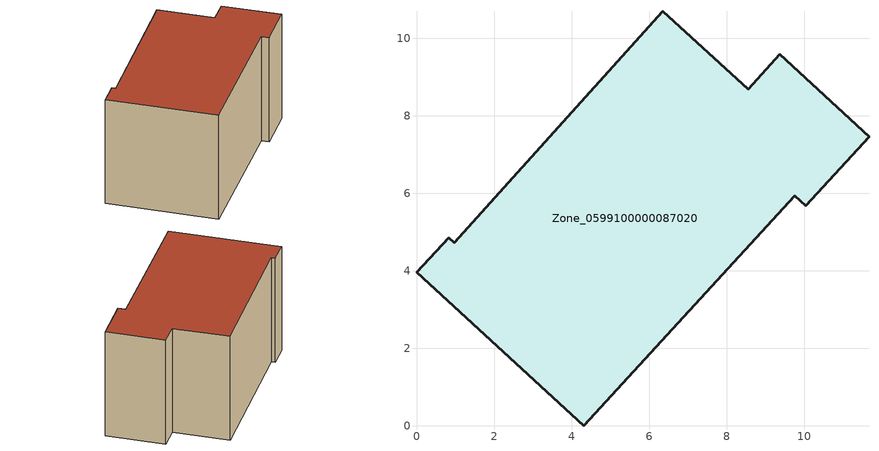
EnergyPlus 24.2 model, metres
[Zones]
Zone_0599100000087020
 floor ground (C_G): 8.55,8.69 9.37,9.58 11.67,7.46 10.04,5.68 9.75,5.94 4.32,0 0,3.96 0.83,4.85 0.97,4.72 6.35,10.7 z0
 wall outside (C_F): 0.97,4.72 0.83,4.85 0,3.96 4.32,0 9.75,5.94 10.04,5.68 11.67,7.46 9.37,9.58 8.55,8.69 6.35,10.7 0.97,4.72 z0:5.96
 roof outside (C_R): 8.55,8.69 6.35,10.7 0.97,4.72 0.83,4.85 0,3.96 4.32,0 9.75,5.94 10.04,5.68 11.67,7.46 9.37,9.58 z5.96
[BUILDING]
Pand.0599100000087020: North Axis=0; Terrain=City; Loads Convergence Tolerance Value=0.04; Temperature Convergence Tolerance Value=0.4; Solar Distribution=FullExterior; Maximum Number of Warmup Days=25; Minimum Number of Warmup Days=1
[Site:Location]
Rotterdam.The.Hague.AP_ZH_NLD Design_Conditions: Latitude=51.96; Longitude=4.45; Time Zone=1; Elevation=-4.5
[SITE:GROUNDTEMPERATURE:BUILDINGSURFACE]
18, 18, 18, 18, 18, 18, 18, 18, 18, 18, 18, 18
[MATERIAL] Thermal Absorptance=0.9; Solar Absorptance=0.7; Visible Absorptance=0.7
Name | Roughness | Thickness | Conductivity | Density | Specific Heat
G.TI.1975-1991 | MediumSmooth | 0.15 | 0.288461 | 540 | 1210
F.TI.1975-1991 | Rough | 0.3 | 0.230769 | 1920 | 840
R.TI.1975-1991 | MediumRough | 0.2 | 0.153846 | 1500 | 1000
[CONSTRUCTION]
C_G: G.TI.1975-1991
C_F: F.TI.1975-1991
C_R: R.TI.1975-1991
[ZONE]
Zone_0599100000087020: Type=1; Multiplier=1; Ceiling Height=Autocalculate; Volume=Autocalculate; Floor Area=autocalculate; Part of Total Floor Area=Yes
[ZONEINFILTRATION:DESIGNFLOWRATE]
Infil_Zone_0599100000087020: Zone or ZoneList or Space or SpaceList=Zone_0599100000087020; Schedule=AlwaysOn; Design Flow Rate Calculation Method=Flow/Area; Flow Rate per Floor Area=0.003; Constant Term Coefficient=1; Temperature Term Coefficient=0; Velocity Term Coefficient=0; Velocity Squared Term Coefficient=0
[HVACTEMPLATE:ZONE:IDEALLOADSAIRSYSTEM]
Zone_0599100000087020: Maximum Heating Supply Air Temperature=50; Minimum Cooling Supply Air Temperature=13; Maximum Heating Supply Air Humidity Ratio=0.0156; Minimum Cooling Supply Air Humidity Ratio=0.0077; Heating Limit=NoLimit; Cooling Limit=NoLimit; Dehumidification Control Type=ConstantSensibleHeatRatio; Cooling Sensible Heat Ratio=0.7; Dehumidification Setpoint=60; Humidification Control Type=None; Humidification Setpoint=30; Outdoor Air Method=None; Outdoor Air Flow Rate per Person=0.00944; Outdoor Air Flow Rate per Zone Floor Area=0; Outdoor Air Flow Rate per Zone=0; Demand Controlled Ventilation Type=None; Outdoor Air Economizer Type=NoEconomizer; Heat Recovery Type=None; Sensible Heat Recovery Effectiveness=0.7; Latent Heat Recovery Effectiveness=0.65
[ZONECONTROL:THERMOSTAT]
ThermostatControl_Zone_0599100000087020: Zone or ZoneList=Zone_0599100000087020; Control Type Schedule=DualSetpointControlType; Control 1=Thermostat_Zone_0599100000087020; Temperature Difference Between Cutout And Setpoint=0
[THERMOSTATSETPOINT:DUALSETPOINT]
Thermostat_Zone_0599100000087020: Heating Setpoint Temperature Schedule=HeatingSetpoint_Zone_0599100000087020; Cooling Setpoint Temperature Schedule=CoolingSetpoint_Zone_0599100000087020
[SCHEDULE:COMPACT]
HeatingSetpoint_Zone_0599100000087020: Through: 12/31, For: AllDays, Until: 24:00, 21
CoolingSetpoint_Zone_0599100000087020: Through: 12/31, For: AllDays, Until: 24:00, 24
DualSetpointControlType: Through: 12/31, For: AllDays, Until: 24:00, 4
AlwaysOn: Through: 12/31, For: AllDays, Until: 24:00, 1
